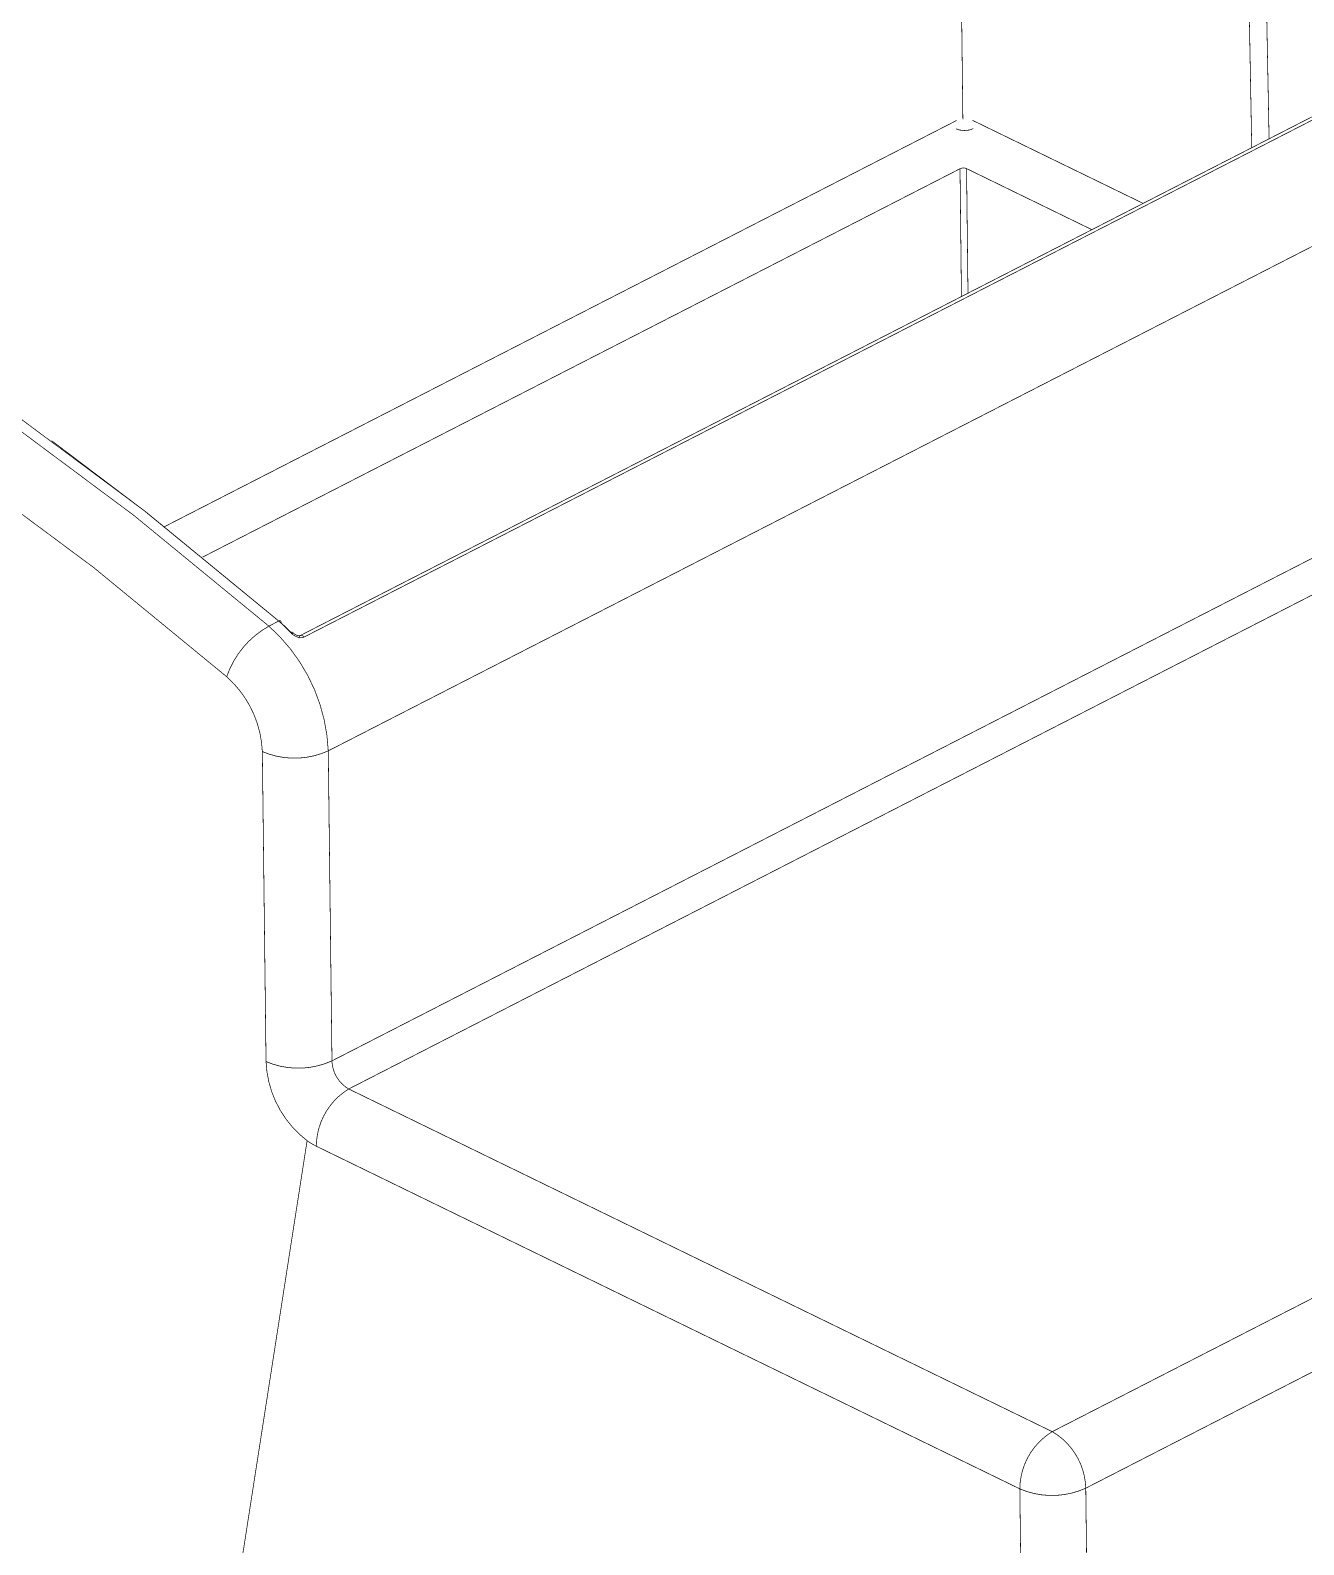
# Model space of a CAD drawing. Header units: inches. Extents: x 0 to 35.2, y -0.7 to 15.9.
# Drawn here: x 18.336 to 19.232, y 2.447 to 3.514 of the extents above; entities that cross this region are included whole.
import ezdxf

# ---------------------------------------------------------------- set-up
doc = ezdxf.new("R2010")
doc.units = ezdxf.units.IN
doc.header["$MEASUREMENT"] = 0
doc.layers.add('Dimensions', color=6, linetype='Continuous')

msp = doc.modelspace()

# ---------------------------------------------------------------- linework, layer by layer
at = {"layer": 'Dimensions'}
for points in [[(18.5259, 3.0874, 0.0005, 0.0005, 0), (20.4853, 4.0926, 0.0005, 0.0005, 0)], [(18.5285, 3.0863, 0.0005, 0.0005, 0), (20.488, 4.0916, 0.0005, 0.0005, 0)], [(19.1836, 4.0756, 0.0005, 0.0005, 0), (19.1955, 3.4309, 0.0005, 0.0005, 0)], [(19.1953, 4.0815, 0.0005, 0.0005, 0), (19.2077, 3.4372, 0.0005, 0.0005, 0)], [(18.5456, 3.0062, 0.0005, 0.0005, 0), (20.5282, 4.0233, 0.0005, 0.0005, 0)], [(18.9861, 3.9742, 0.0005, 0.0005, 0), (18.9922, 3.4512, 0.0005, 0.0005, 0)], [(18.5482, 2.7879, 0.0005, 0.0005, 0), (20.5307, 3.805, 0.0005, 0.0005, 0)], [(18.56, 2.7681, 0.0005, 0.0005, 0), (20.5425, 3.7852, 0.0005, 0.0005, 0)], [(19.0551, 2.5268, 0.0005, 0.0005, 0), (21.0377, 3.5439, 0.0005, 0.0005, 0)], [(19.0787, 2.487, 0.0005, 0.0005, 0), (21.0613, 3.5041, 0.0005, 0.0005, 0)], [(18.4304, 3.1641, 0.0005, 0.0005, 0), (18.9876, 3.45, 0.0005, 0.0005, 0)], [(18.9992, 3.4443, 0.0005, 0.0005, 0), (18.9993, 3.4443, 0.0005, 0.0005, 0)], [(18.9992, 3.4501, 0.0005, 0.0005, 0), (19.1191, 3.3917, 0.0005, 0.0005, 0)], [(18.9877, 3.4442, 0.0005, 0.0005, 0), (18.9878, 3.4441, 0.0005, 0.0005, 0)], [(18.9878, 3.4441, 0.0005, 0.0005, 0), (18.9879, 3.4441, 0.0005, 0.0005, 0)], [(18.9879, 3.4441, 0.0005, 0.0005, 0), (18.988, 3.444, 0.0005, 0.0005, 0)], [(18.988, 3.444, 0.0005, 0.0005, 0), (18.9881, 3.444, 0.0005, 0.0005, 0)], [(18.9881, 3.444, 0.0005, 0.0005, 0), (18.9882, 3.444, 0.0005, 0.0005, 0)], [(18.9882, 3.444, 0.0005, 0.0005, 0), (18.9883, 3.4439, 0.0005, 0.0005, 0)], [(18.9883, 3.4439, 0.0005, 0.0005, 0), (18.9884, 3.4439, 0.0005, 0.0005, 0)], [(18.9884, 3.4439, 0.0005, 0.0005, 0), (18.9885, 3.4438, 0.0005, 0.0005, 0)], [(18.9885, 3.4438, 0.0005, 0.0005, 0), (18.9886, 3.4438, 0.0005, 0.0005, 0)], [(18.9886, 3.4438, 0.0005, 0.0005, 0), (18.9887, 3.4438, 0.0005, 0.0005, 0)], [(18.9887, 3.4438, 0.0005, 0.0005, 0), (18.9888, 3.4437, 0.0005, 0.0005, 0)], [(18.9888, 3.4437, 0.0005, 0.0005, 0), (18.9889, 3.4437, 0.0005, 0.0005, 0)], [(18.9889, 3.4437, 0.0005, 0.0005, 0), (18.989, 3.4437, 0.0005, 0.0005, 0)], [(18.989, 3.4437, 0.0005, 0.0005, 0), (18.9891, 3.4436, 0.0005, 0.0005, 0)], [(18.9891, 3.4436, 0.0005, 0.0005, 0), (18.9892, 3.4436, 0.0005, 0.0005, 0)], [(18.9892, 3.4436, 0.0005, 0.0005, 0), (18.9893, 3.4436, 0.0005, 0.0005, 0)], [(18.9893, 3.4436, 0.0005, 0.0005, 0), (18.9894, 3.4435, 0.0005, 0.0005, 0)], [(18.9894, 3.4435, 0.0005, 0.0005, 0), (18.9895, 3.4435, 0.0005, 0.0005, 0)], [(18.9895, 3.4435, 0.0005, 0.0005, 0), (18.9897, 3.4435, 0.0005, 0.0005, 0)], [(18.9897, 3.4435, 0.0005, 0.0005, 0), (18.9898, 3.4435, 0.0005, 0.0005, 0)], [(18.9898, 3.4435, 0.0005, 0.0005, 0), (18.9899, 3.4434, 0.0005, 0.0005, 0)], [(18.9899, 3.4434, 0.0005, 0.0005, 0), (18.99, 3.4434, 0.0005, 0.0005, 0)], [(18.99, 3.4434, 0.0005, 0.0005, 0), (18.9901, 3.4434, 0.0005, 0.0005, 0)], [(18.9901, 3.4434, 0.0005, 0.0005, 0), (18.9902, 3.4433, 0.0005, 0.0005, 0)], [(18.9902, 3.4433, 0.0005, 0.0005, 0), (18.9904, 3.4433, 0.0005, 0.0005, 0)], [(18.9904, 3.4433, 0.0005, 0.0005, 0), (18.9905, 3.4433, 0.0005, 0.0005, 0)], [(18.9905, 3.4433, 0.0005, 0.0005, 0), (18.9906, 3.4433, 0.0005, 0.0005, 0)], [(18.9906, 3.4433, 0.0005, 0.0005, 0), (18.9907, 3.4433, 0.0005, 0.0005, 0)], [(18.9907, 3.4433, 0.0005, 0.0005, 0), (18.9908, 3.4432, 0.0005, 0.0005, 0)], [(18.9908, 3.4432, 0.0005, 0.0005, 0), (18.991, 3.4432, 0.0005, 0.0005, 0)], [(18.991, 3.4432, 0.0005, 0.0005, 0), (18.9911, 3.4432, 0.0005, 0.0005, 0)], [(18.9911, 3.4432, 0.0005, 0.0005, 0), (18.9912, 3.4432, 0.0005, 0.0005, 0)], [(18.9912, 3.4432, 0.0005, 0.0005, 0), (18.9913, 3.4432, 0.0005, 0.0005, 0)], [(18.9913, 3.4432, 0.0005, 0.0005, 0), (18.9915, 3.4432, 0.0005, 0.0005, 0)], [(18.9915, 3.4432, 0.0005, 0.0005, 0), (18.9916, 3.4431, 0.0005, 0.0005, 0)], [(18.9916, 3.4431, 0.0005, 0.0005, 0), (18.9917, 3.4431, 0.0005, 0.0005, 0)], [(18.9917, 3.4431, 0.0005, 0.0005, 0), (18.9918, 3.4431, 0.0005, 0.0005, 0)], [(18.9918, 3.4431, 0.0005, 0.0005, 0), (18.992, 3.4431, 0.0005, 0.0005, 0)], [(18.992, 3.4431, 0.0005, 0.0005, 0), (18.9921, 3.4431, 0.0005, 0.0005, 0)], [(18.9921, 3.4431, 0.0005, 0.0005, 0), (18.9922, 3.4431, 0.0005, 0.0005, 0)], [(18.9922, 3.4431, 0.0005, 0.0005, 0), (18.9924, 3.4431, 0.0005, 0.0005, 0)], [(18.9924, 3.4431, 0.0005, 0.0005, 0), (18.9925, 3.4431, 0.0005, 0.0005, 0)], [(18.9925, 3.4431, 0.0005, 0.0005, 0), (18.9926, 3.4431, 0.0005, 0.0005, 0)], [(18.9926, 3.4431, 0.0005, 0.0005, 0), (18.9927, 3.4431, 0.0005, 0.0005, 0)], [(18.9927, 3.4431, 0.0005, 0.0005, 0), (18.9929, 3.4431, 0.0005, 0.0005, 0)], [(18.9929, 3.4431, 0.0005, 0.0005, 0), (18.993, 3.4431, 0.0005, 0.0005, 0)], [(18.993, 3.4431, 0.0005, 0.0005, 0), (18.9931, 3.443, 0.0005, 0.0005, 0)], [(18.9931, 3.443, 0.0005, 0.0005, 0), (18.9932, 3.443, 0.0005, 0.0005, 0)], [(18.9932, 3.443, 0.0005, 0.0005, 0), (18.9934, 3.443, 0.0005, 0.0005, 0)], [(18.9934, 3.443, 0.0005, 0.0005, 0), (18.9935, 3.443, 0.0005, 0.0005, 0)], [(18.9935, 3.443, 0.0005, 0.0005, 0), (18.9936, 3.4431, 0.0005, 0.0005, 0)], [(18.9936, 3.4431, 0.0005, 0.0005, 0), (18.9938, 3.4431, 0.0005, 0.0005, 0)], [(18.9938, 3.4431, 0.0005, 0.0005, 0), (18.9939, 3.4431, 0.0005, 0.0005, 0)], [(18.9939, 3.4431, 0.0005, 0.0005, 0), (18.994, 3.4431, 0.0005, 0.0005, 0)], [(18.994, 3.4431, 0.0005, 0.0005, 0), (18.9942, 3.4431, 0.0005, 0.0005, 0)], [(18.9942, 3.4431, 0.0005, 0.0005, 0), (18.9943, 3.4431, 0.0005, 0.0005, 0)], [(18.9943, 3.4431, 0.0005, 0.0005, 0), (18.9944, 3.4431, 0.0005, 0.0005, 0)], [(18.9944, 3.4431, 0.0005, 0.0005, 0), (18.9945, 3.4431, 0.0005, 0.0005, 0)], [(18.9945, 3.4431, 0.0005, 0.0005, 0), (18.9947, 3.4431, 0.0005, 0.0005, 0)], [(18.9947, 3.4431, 0.0005, 0.0005, 0), (18.9948, 3.4431, 0.0005, 0.0005, 0)], [(18.9948, 3.4431, 0.0005, 0.0005, 0), (18.9949, 3.4431, 0.0005, 0.0005, 0)], [(18.9949, 3.4431, 0.0005, 0.0005, 0), (18.995, 3.4431, 0.0005, 0.0005, 0)], [(18.995, 3.4431, 0.0005, 0.0005, 0), (18.9952, 3.4432, 0.0005, 0.0005, 0)], [(18.9952, 3.4432, 0.0005, 0.0005, 0), (18.9953, 3.4432, 0.0005, 0.0005, 0)], [(18.9953, 3.4432, 0.0005, 0.0005, 0), (18.9954, 3.4432, 0.0005, 0.0005, 0)], [(18.9954, 3.4432, 0.0005, 0.0005, 0), (18.9955, 3.4432, 0.0005, 0.0005, 0)], [(18.9955, 3.4432, 0.0005, 0.0005, 0), (18.9957, 3.4432, 0.0005, 0.0005, 0)], [(18.9957, 3.4432, 0.0005, 0.0005, 0), (18.9958, 3.4432, 0.0005, 0.0005, 0)], [(18.9958, 3.4432, 0.0005, 0.0005, 0), (18.9959, 3.4433, 0.0005, 0.0005, 0)], [(18.9959, 3.4433, 0.0005, 0.0005, 0), (18.996, 3.4433, 0.0005, 0.0005, 0)], [(18.996, 3.4433, 0.0005, 0.0005, 0), (18.9962, 3.4433, 0.0005, 0.0005, 0)], [(18.9962, 3.4433, 0.0005, 0.0005, 0), (18.9963, 3.4433, 0.0005, 0.0005, 0)], [(18.9963, 3.4433, 0.0005, 0.0005, 0), (18.9964, 3.4434, 0.0005, 0.0005, 0)], [(18.9964, 3.4434, 0.0005, 0.0005, 0), (18.9965, 3.4434, 0.0005, 0.0005, 0)], [(18.9965, 3.4434, 0.0005, 0.0005, 0), (18.9966, 3.4434, 0.0005, 0.0005, 0)], [(18.9966, 3.4434, 0.0005, 0.0005, 0), (18.9968, 3.4434, 0.0005, 0.0005, 0)], [(18.9968, 3.4434, 0.0005, 0.0005, 0), (18.9969, 3.4435, 0.0005, 0.0005, 0)], [(18.9969, 3.4435, 0.0005, 0.0005, 0), (18.997, 3.4435, 0.0005, 0.0005, 0)], [(18.997, 3.4435, 0.0005, 0.0005, 0), (18.9971, 3.4435, 0.0005, 0.0005, 0)], [(18.9971, 3.4435, 0.0005, 0.0005, 0), (18.9972, 3.4435, 0.0005, 0.0005, 0)], [(18.9972, 3.4435, 0.0005, 0.0005, 0), (18.9973, 3.4436, 0.0005, 0.0005, 0)], [(18.9973, 3.4436, 0.0005, 0.0005, 0), (18.9974, 3.4436, 0.0005, 0.0005, 0)], [(18.9974, 3.4436, 0.0005, 0.0005, 0), (18.9976, 3.4436, 0.0005, 0.0005, 0)], [(18.9976, 3.4436, 0.0005, 0.0005, 0), (18.9977, 3.4437, 0.0005, 0.0005, 0)], [(18.9977, 3.4437, 0.0005, 0.0005, 0), (18.9978, 3.4437, 0.0005, 0.0005, 0)], [(18.9978, 3.4437, 0.0005, 0.0005, 0), (18.9979, 3.4437, 0.0005, 0.0005, 0)], [(18.9979, 3.4437, 0.0005, 0.0005, 0), (18.998, 3.4438, 0.0005, 0.0005, 0)], [(18.998, 3.4438, 0.0005, 0.0005, 0), (18.9981, 3.4438, 0.0005, 0.0005, 0)], [(18.9981, 3.4438, 0.0005, 0.0005, 0), (18.9982, 3.4439, 0.0005, 0.0005, 0)], [(18.9982, 3.4439, 0.0005, 0.0005, 0), (18.9983, 3.4439, 0.0005, 0.0005, 0)], [(18.9983, 3.4439, 0.0005, 0.0005, 0), (18.9984, 3.4439, 0.0005, 0.0005, 0)], [(18.9984, 3.4439, 0.0005, 0.0005, 0), (18.9985, 3.444, 0.0005, 0.0005, 0)], [(18.9985, 3.444, 0.0005, 0.0005, 0), (18.9986, 3.444, 0.0005, 0.0005, 0)], [(18.9986, 3.444, 0.0005, 0.0005, 0), (18.9987, 3.4441, 0.0005, 0.0005, 0)], [(18.9987, 3.4441, 0.0005, 0.0005, 0), (18.9988, 3.4441, 0.0005, 0.0005, 0)], [(18.9988, 3.4441, 0.0005, 0.0005, 0), (18.9989, 3.4441, 0.0005, 0.0005, 0)], [(18.9989, 3.4441, 0.0005, 0.0005, 0), (18.999, 3.4442, 0.0005, 0.0005, 0)], [(18.999, 3.4442, 0.0005, 0.0005, 0), (18.9991, 3.4442, 0.0005, 0.0005, 0)], [(18.9991, 3.4442, 0.0005, 0.0005, 0), (18.9992, 3.4443, 0.0005, 0.0005, 0)], [(18.4571, 3.1426, 0.0005, 0.0005, 0), (18.9902, 3.4161, 0.0005, 0.0005, 0)], [(18.9902, 3.4161, 0.0005, 0.0005, -0.211673), (18.9948, 3.4162, 0.0005, 0.0005, 0)], [(18.9902, 3.4161, 0.0005, 0.0005, 0), (18.9912, 3.3261, 0.0005, 0.0005, 0)], [(18.9948, 3.4162, 0.0005, 0.0005, 0), (19.083, 3.3732, 0.0005, 0.0005, 0)], [(18.9948, 3.4162, 0.0005, 0.0005, 0), (18.9958, 3.3285, 0.0005, 0.0005, 0)], [(18.3127, 3.2436, 0.0005, 0.0005, 0), (18.4089, 3.1719, 0.0005, 0.0005, 0)], [(18.3196, 3.2471, 0.0005, 0.0005, 0), (18.4158, 3.1755, 0.0005, 0.0005, 0)], [(18.3511, 3.2245, 0.0005, 0.0005, 0), (18.4176, 3.1742, 0.0005, 0.0005, 0)], [(18.2857, 3.2058, 0.0005, 0.0005, 0), (18.3806, 3.1352, 0.0005, 0.0005, 0)], [(18.4089, 3.1719, 0.0005, 0.0005, 0), (18.5038, 3.094, 0.0005, 0.0005, 0)], [(18.4158, 3.1755, 0.0005, 0.0005, 0), (18.5107, 3.0976, 0.0005, 0.0005, 0)], [(18.4176, 3.1742, 0.0005, 0.0005, 0), (18.5123, 3.0964, 0.0005, 0.0005, 0)], [(18.3806, 3.1352, 0.0005, 0.0005, 0), (18.4741, 3.0584, 0.0005, 0.0005, 0)], [(18.4741, 3.0584, 0.0005, 0.0005, -0.186175), (18.5038, 3.094, 0.0005, 0.0005, 0)], [(18.5038, 3.094, 0.0005, 0.0005, 0), (18.5107, 3.0976, 0.0005, 0.0005, 0)], [(18.5038, 3.094, 0.0005, 0.0005, -0.203639), (18.5456, 3.0062, 0.0005, 0.0005, 0)], [(18.5107, 3.0976, 0.0005, 0.0005, 0), (18.5111, 3.0978, 0.0005, 0.0005, 0)], [(18.5107, 3.0976, 0.0005, 0.0005, -0.027549), (18.519, 3.0895, 0.0005, 0.0005, 0)], [(18.5111, 3.0978, 0.0005, 0.0005, 0), (18.5115, 3.0978, 0.0005, 0.0005, 0)], [(18.5115, 3.0978, 0.0005, 0.0005, 0), (18.5119, 3.0978, 0.0005, 0.0005, 0)], [(18.5119, 3.0978, 0.0005, 0.0005, 0), (18.5121, 3.0977, 0.0005, 0.0005, 0)], [(18.5121, 3.0977, 0.0005, 0.0005, 0), (18.5123, 3.0975, 0.0005, 0.0005, 0)], [(18.5123, 3.0975, 0.0005, 0.0005, 0), (18.5124, 3.0972, 0.0005, 0.0005, 0)], [(18.5123, 3.0964, 0.0005, 0.0005, 0), (18.5124, 3.0968, 0.0005, 0.0005, 0)], [(18.5123, 3.0964, 0.0005, 0.0005, -0.027549), (18.5203, 3.0887, 0.0005, 0.0005, 0)], [(18.5124, 3.0972, 0.0005, 0.0005, 0), (18.5124, 3.0968, 0.0005, 0.0005, 0)], [(18.519, 3.0895, 0.0005, 0.0005, -0.02756), (18.5197, 3.0898, 0.0005, 0.0005, 0)], [(18.5225, 3.0869, 0.0005, 0.0005, -0.076016), (18.519, 3.0895, 0.0005, 0.0005, 0)], [(18.5197, 3.0898, 0.0005, 0.0005, -0.125436), (18.5202, 3.0898, 0.0005, 0.0005, 0)], [(18.5202, 3.0898, 0.0005, 0.0005, -0.210468), (18.5205, 3.0896, 0.0005, 0.0005, 0)], [(18.5205, 3.0896, 0.0005, 0.0005, -0.211118), (18.5203, 3.0887, 0.0005, 0.0005, 0)], [(18.5214, 3.0888, 0.0005, 0.0005, -0.015461), (18.5204, 3.0897, 0.0005, 0.0005, 0)], [(18.5237, 3.0875, 0.0005, 0.0005, -0.089639), (18.5214, 3.0888, 0.0005, 0.0005, 0)], [(18.5267, 3.0859, 0.0005, 0.0005, -0.125582), (18.5225, 3.0869, 0.0005, 0.0005, 0)], [(18.526, 3.0874, 0.0005, 0.0005, -0.20256), (18.5237, 3.0875, 0.0005, 0.0005, 0)], [(18.525, 3.0856, 0.0005, 0.0005, -0.268495), (18.5258, 3.0874, 0.0005, 0.0005, 0)], [(18.5258, 3.0874, 0.0005, 0.0005, -0.16573), (18.5266, 3.0875, 0.0005, 0.0005, 0)], [(18.5266, 3.0875, 0.0005, 0.0005, -0.111525), (18.5276, 3.0872, 0.0005, 0.0005, 0)], [(18.5285, 3.0863, 0.0005, 0.0005, -0.059827), (18.5267, 3.0859, 0.0005, 0.0005, 0)], [(18.5276, 3.0872, 0.0005, 0.0005, -0.072597), (18.5285, 3.0863, 0.0005, 0.0005, 0)], [(18.4741, 3.0584, 0.0005, 0.0005, -0.203639), (18.4992, 3.0057, 0.0005, 0.0005, 0)], [(18.5456, 3.0062, 0.0005, 0.0005, -0.211673), (18.4992, 3.0057, 0.0005, 0.0005, 0)], [(18.4992, 3.0057, 0.0005, 0.0005, 0), (18.5018, 2.7874, 0.0005, 0.0005, 0)], [(18.5456, 3.0062, 0.0005, 0.0005, 0), (18.5482, 2.7879, 0.0005, 0.0005, 0)], [(18.5482, 2.7879, 0.0005, 0.0005, -0.211673), (18.5018, 2.7874, 0.0005, 0.0005, 0)], [(18.5307, 2.7317, 0.0005, 0.0005, -0.223244), (18.5018, 2.7874, 0.0005, 0.0005, 0)], [(18.56, 2.7681, 0.0005, 0.0005, -0.259456), (18.5482, 2.7879, 0.0005, 0.0005, 0)], [(18.5372, 2.7278, 0.0005, 0.0005, -0.260287), (18.56, 2.7681, 0.0005, 0.0005, 0)], [(18.56, 2.7681, 0.0005, 0.0005, 0), (19.0551, 2.5268, 0.0005, 0.0005, 0)], [(18.362, 1.6466, 0.0005, 0.0005, 0), (18.5307, 2.7317, 0.0005, 0.0005, 0)], [(18.5372, 2.7278, 0.0005, 0.0005, -0.042025), (18.5307, 2.7317, 0.0005, 0.0005, 0)], [(18.5372, 2.7278, 0.0005, 0.0005, 0), (19.0323, 2.4865, 0.0005, 0.0005, 0)], [(19.0323, 2.4865, 0.0005, 0.0005, -0.260287), (19.0551, 2.5268, 0.0005, 0.0005, 0)], [(19.0551, 2.5268, 0.0005, 0.0005, -0.259456), (19.0787, 2.487, 0.0005, 0.0005, 0)], [(19.0787, 2.487, 0.0005, 0.0005, -0.211673), (19.0323, 2.4865, 0.0005, 0.0005, 0)], [(19.0323, 2.4865, 0.0005, 0.0005, 0), (19.048, 1.1428, 0.0005, 0.0005, 0)], [(19.0787, 2.487, 0.0005, 0.0005, 0), (19.0944, 1.1433, 0.0005, 0.0005, 0)]]:
    msp.add_lwpolyline(points, format="xyseb", dxfattribs=at)
for points in [[(18.9875, 3.45, 0.00025, 0.00025, 1), (18.9877, 3.45, 0.00025, 0.00025, 1)], [(18.9921, 3.4512, 0.00025, 0.00025, 1), (18.9924, 3.4512, 0.00025, 0.00025, 1)], [(18.9991, 3.4501, 0.00025, 0.00025, 1), (18.9993, 3.4501, 0.00025, 0.00025, 1)], [(18.9992, 3.4443, 0.00025, 0.00025, 1), (18.9994, 3.4443, 0.00025, 0.00025, 1)], [(18.9876, 3.4442, 0.00025, 0.00025, 1), (18.9878, 3.4442, 0.00025, 0.00025, 1)], [(18.9877, 3.4441, 0.00025, 0.00025, 1), (18.9879, 3.4441, 0.00025, 0.00025, 1)], [(18.9877, 3.4441, 0.00025, 0.00025, 1), (18.9879, 3.4441, 0.00025, 0.00025, 1)], [(18.9878, 3.4441, 0.00025, 0.00025, 1), (18.988, 3.4441, 0.00025, 0.00025, 1)], [(18.9878, 3.4441, 0.00025, 0.00025, 1), (18.988, 3.4441, 0.00025, 0.00025, 1)], [(18.9878, 3.444, 0.00025, 0.00025, 1), (18.9881, 3.444, 0.00025, 0.00025, 1)], [(18.9878, 3.444, 0.00025, 0.00025, 1), (18.9881, 3.444, 0.00025, 0.00025, 1)], [(18.9879, 3.444, 0.00025, 0.00025, 1), (18.9882, 3.444, 0.00025, 0.00025, 1)], [(18.9879, 3.444, 0.00025, 0.00025, 1), (18.9882, 3.444, 0.00025, 0.00025, 1)], [(18.988, 3.444, 0.00025, 0.00025, 1), (18.9883, 3.444, 0.00025, 0.00025, 1)], [(18.988, 3.444, 0.00025, 0.00025, 1), (18.9883, 3.444, 0.00025, 0.00025, 1)], [(18.9881, 3.4439, 0.00025, 0.00025, 1), (18.9884, 3.4439, 0.00025, 0.00025, 1)], [(18.9881, 3.4439, 0.00025, 0.00025, 1), (18.9884, 3.4439, 0.00025, 0.00025, 1)], [(18.9882, 3.4439, 0.00025, 0.00025, 1), (18.9885, 3.4439, 0.00025, 0.00025, 1)], [(18.9882, 3.4439, 0.00025, 0.00025, 1), (18.9885, 3.4439, 0.00025, 0.00025, 1)], [(18.9883, 3.4438, 0.00025, 0.00025, 1), (18.9886, 3.4438, 0.00025, 0.00025, 1)], [(18.9883, 3.4438, 0.00025, 0.00025, 1), (18.9886, 3.4438, 0.00025, 0.00025, 1)], [(18.9884, 3.4438, 0.00025, 0.00025, 1), (18.9887, 3.4438, 0.00025, 0.00025, 1)], [(18.9884, 3.4438, 0.00025, 0.00025, 1), (18.9887, 3.4438, 0.00025, 0.00025, 1)], [(18.9885, 3.4438, 0.00025, 0.00025, 1), (18.9888, 3.4438, 0.00025, 0.00025, 1)], [(18.9885, 3.4438, 0.00025, 0.00025, 1), (18.9888, 3.4438, 0.00025, 0.00025, 1)], [(18.9887, 3.4437, 0.00025, 0.00025, 1), (18.9889, 3.4437, 0.00025, 0.00025, 1)], [(18.9887, 3.4437, 0.00025, 0.00025, 1), (18.9889, 3.4437, 0.00025, 0.00025, 1)], [(18.9888, 3.4437, 0.00025, 0.00025, 1), (18.989, 3.4437, 0.00025, 0.00025, 1)], [(18.9888, 3.4437, 0.00025, 0.00025, 1), (18.989, 3.4437, 0.00025, 0.00025, 1)], [(18.9889, 3.4437, 0.00025, 0.00025, 1), (18.9891, 3.4437, 0.00025, 0.00025, 1)], [(18.9889, 3.4437, 0.00025, 0.00025, 1), (18.9891, 3.4437, 0.00025, 0.00025, 1)], [(18.989, 3.4436, 0.00025, 0.00025, 1), (18.9892, 3.4436, 0.00025, 0.00025, 1)], [(18.989, 3.4436, 0.00025, 0.00025, 1), (18.9892, 3.4436, 0.00025, 0.00025, 1)], [(18.9891, 3.4436, 0.00025, 0.00025, 1), (18.9893, 3.4436, 0.00025, 0.00025, 1)], [(18.9891, 3.4436, 0.00025, 0.00025, 1), (18.9893, 3.4436, 0.00025, 0.00025, 1)], [(18.9892, 3.4436, 0.00025, 0.00025, 1), (18.9894, 3.4436, 0.00025, 0.00025, 1)], [(18.9892, 3.4436, 0.00025, 0.00025, 1), (18.9894, 3.4436, 0.00025, 0.00025, 1)], [(18.9893, 3.4435, 0.00025, 0.00025, 1), (18.9896, 3.4435, 0.00025, 0.00025, 1)], [(18.9893, 3.4435, 0.00025, 0.00025, 1), (18.9896, 3.4435, 0.00025, 0.00025, 1)], [(18.9894, 3.4435, 0.00025, 0.00025, 1), (18.9897, 3.4435, 0.00025, 0.00025, 1)], [(18.9894, 3.4435, 0.00025, 0.00025, 1), (18.9897, 3.4435, 0.00025, 0.00025, 1)], [(18.9895, 3.4435, 0.00025, 0.00025, 1), (18.9898, 3.4435, 0.00025, 0.00025, 1)], [(18.9895, 3.4435, 0.00025, 0.00025, 1), (18.9898, 3.4435, 0.00025, 0.00025, 1)], [(18.9897, 3.4435, 0.00025, 0.00025, 1), (18.9899, 3.4435, 0.00025, 0.00025, 1)], [(18.9897, 3.4435, 0.00025, 0.00025, 1), (18.9899, 3.4435, 0.00025, 0.00025, 1)], [(18.9898, 3.4434, 0.00025, 0.00025, 1), (18.99, 3.4434, 0.00025, 0.00025, 1)], [(18.9898, 3.4434, 0.00025, 0.00025, 1), (18.99, 3.4434, 0.00025, 0.00025, 1)], [(18.9899, 3.4434, 0.00025, 0.00025, 1), (18.9901, 3.4434, 0.00025, 0.00025, 1)], [(18.9899, 3.4434, 0.00025, 0.00025, 1), (18.9901, 3.4434, 0.00025, 0.00025, 1)], [(18.99, 3.4434, 0.00025, 0.00025, 1), (18.9903, 3.4434, 0.00025, 0.00025, 1)], [(18.99, 3.4434, 0.00025, 0.00025, 1), (18.9903, 3.4434, 0.00025, 0.00025, 1)], [(18.9901, 3.4433, 0.00025, 0.00025, 1), (18.9904, 3.4433, 0.00025, 0.00025, 1)], [(18.9901, 3.4433, 0.00025, 0.00025, 1), (18.9904, 3.4433, 0.00025, 0.00025, 1)], [(18.9902, 3.4433, 0.00025, 0.00025, 1), (18.9905, 3.4433, 0.00025, 0.00025, 1)], [(18.9902, 3.4433, 0.00025, 0.00025, 1), (18.9905, 3.4433, 0.00025, 0.00025, 1)], [(18.9904, 3.4433, 0.00025, 0.00025, 1), (18.9906, 3.4433, 0.00025, 0.00025, 1)], [(18.9904, 3.4433, 0.00025, 0.00025, 1), (18.9906, 3.4433, 0.00025, 0.00025, 1)], [(18.9905, 3.4433, 0.00025, 0.00025, 1), (18.9907, 3.4433, 0.00025, 0.00025, 1)], [(18.9905, 3.4433, 0.00025, 0.00025, 1), (18.9907, 3.4433, 0.00025, 0.00025, 1)], [(18.9906, 3.4433, 0.00025, 0.00025, 1), (18.9908, 3.4433, 0.00025, 0.00025, 1)], [(18.9906, 3.4433, 0.00025, 0.00025, 1), (18.9908, 3.4433, 0.00025, 0.00025, 1)], [(18.9907, 3.4432, 0.00025, 0.00025, 1), (18.991, 3.4432, 0.00025, 0.00025, 1)], [(18.9907, 3.4432, 0.00025, 0.00025, 1), (18.991, 3.4432, 0.00025, 0.00025, 1)], [(18.9908, 3.4432, 0.00025, 0.00025, 1), (18.9911, 3.4432, 0.00025, 0.00025, 1)], [(18.9908, 3.4432, 0.00025, 0.00025, 1), (18.9911, 3.4432, 0.00025, 0.00025, 1)], [(18.991, 3.4432, 0.00025, 0.00025, 1), (18.9912, 3.4432, 0.00025, 0.00025, 1)], [(18.991, 3.4432, 0.00025, 0.00025, 1), (18.9912, 3.4432, 0.00025, 0.00025, 1)], [(18.9911, 3.4432, 0.00025, 0.00025, 1), (18.9913, 3.4432, 0.00025, 0.00025, 1)], [(18.9911, 3.4432, 0.00025, 0.00025, 1), (18.9913, 3.4432, 0.00025, 0.00025, 1)], [(18.9912, 3.4432, 0.00025, 0.00025, 1), (18.9915, 3.4432, 0.00025, 0.00025, 1)], [(18.9912, 3.4432, 0.00025, 0.00025, 1), (18.9915, 3.4432, 0.00025, 0.00025, 1)], [(18.9913, 3.4432, 0.00025, 0.00025, 1), (18.9916, 3.4432, 0.00025, 0.00025, 1)], [(18.9913, 3.4432, 0.00025, 0.00025, 1), (18.9916, 3.4432, 0.00025, 0.00025, 1)], [(18.9915, 3.4431, 0.00025, 0.00025, 1), (18.9917, 3.4431, 0.00025, 0.00025, 1)], [(18.9915, 3.4431, 0.00025, 0.00025, 1), (18.9917, 3.4431, 0.00025, 0.00025, 1)], [(18.9916, 3.4431, 0.00025, 0.00025, 1), (18.9918, 3.4431, 0.00025, 0.00025, 1)], [(18.9916, 3.4431, 0.00025, 0.00025, 1), (18.9918, 3.4431, 0.00025, 0.00025, 1)], [(18.9917, 3.4431, 0.00025, 0.00025, 1), (18.992, 3.4431, 0.00025, 0.00025, 1)], [(18.9917, 3.4431, 0.00025, 0.00025, 1), (18.992, 3.4431, 0.00025, 0.00025, 1)], [(18.9918, 3.4431, 0.00025, 0.00025, 1), (18.9921, 3.4431, 0.00025, 0.00025, 1)], [(18.9918, 3.4431, 0.00025, 0.00025, 1), (18.9921, 3.4431, 0.00025, 0.00025, 1)], [(18.992, 3.4431, 0.00025, 0.00025, 1), (18.9922, 3.4431, 0.00025, 0.00025, 1)], [(18.992, 3.4431, 0.00025, 0.00025, 1), (18.9922, 3.4431, 0.00025, 0.00025, 1)], [(18.9921, 3.4431, 0.00025, 0.00025, 1), (18.9923, 3.4431, 0.00025, 0.00025, 1)], [(18.9921, 3.4431, 0.00025, 0.00025, 1), (18.9923, 3.4431, 0.00025, 0.00025, 1)], [(18.9922, 3.4431, 0.00025, 0.00025, 1), (18.9925, 3.4431, 0.00025, 0.00025, 1)], [(18.9922, 3.4431, 0.00025, 0.00025, 1), (18.9925, 3.4431, 0.00025, 0.00025, 1)], [(18.9924, 3.4431, 0.00025, 0.00025, 1), (18.9926, 3.4431, 0.00025, 0.00025, 1)], [(18.9924, 3.4431, 0.00025, 0.00025, 1), (18.9926, 3.4431, 0.00025, 0.00025, 1)], [(18.9925, 3.4431, 0.00025, 0.00025, 1), (18.9927, 3.4431, 0.00025, 0.00025, 1)], [(18.9925, 3.4431, 0.00025, 0.00025, 1), (18.9927, 3.4431, 0.00025, 0.00025, 1)], [(18.9926, 3.4431, 0.00025, 0.00025, 1), (18.9929, 3.4431, 0.00025, 0.00025, 1)], [(18.9926, 3.4431, 0.00025, 0.00025, 1), (18.9929, 3.4431, 0.00025, 0.00025, 1)], [(18.9927, 3.4431, 0.00025, 0.00025, 1), (18.993, 3.4431, 0.00025, 0.00025, 1)], [(18.9927, 3.4431, 0.00025, 0.00025, 1), (18.993, 3.4431, 0.00025, 0.00025, 1)], [(18.9929, 3.4431, 0.00025, 0.00025, 1), (18.9931, 3.4431, 0.00025, 0.00025, 1)], [(18.9929, 3.4431, 0.00025, 0.00025, 1), (18.9931, 3.4431, 0.00025, 0.00025, 1)], [(18.993, 3.443, 0.00025, 0.00025, 1), (18.9932, 3.443, 0.00025, 0.00025, 1)], [(18.993, 3.443, 0.00025, 0.00025, 1), (18.9932, 3.443, 0.00025, 0.00025, 1)], [(18.9931, 3.443, 0.00025, 0.00025, 1), (18.9934, 3.443, 0.00025, 0.00025, 1)], [(18.9931, 3.443, 0.00025, 0.00025, 1), (18.9934, 3.443, 0.00025, 0.00025, 1)], [(18.9933, 3.443, 0.00025, 0.00025, 1), (18.9935, 3.443, 0.00025, 0.00025, 1)], [(18.9933, 3.443, 0.00025, 0.00025, 1), (18.9935, 3.443, 0.00025, 0.00025, 1)], [(18.9934, 3.443, 0.00025, 0.00025, 1), (18.9936, 3.443, 0.00025, 0.00025, 1)], [(18.9934, 3.443, 0.00025, 0.00025, 1), (18.9936, 3.443, 0.00025, 0.00025, 1)], [(18.9935, 3.4431, 0.00025, 0.00025, 1), (18.9938, 3.4431, 0.00025, 0.00025, 1)], [(18.9935, 3.4431, 0.00025, 0.00025, 1), (18.9938, 3.4431, 0.00025, 0.00025, 1)], [(18.9936, 3.4431, 0.00025, 0.00025, 1), (18.9939, 3.4431, 0.00025, 0.00025, 1)], [(18.9936, 3.4431, 0.00025, 0.00025, 1), (18.9939, 3.4431, 0.00025, 0.00025, 1)], [(18.9938, 3.4431, 0.00025, 0.00025, 1), (18.994, 3.4431, 0.00025, 0.00025, 1)], [(18.9938, 3.4431, 0.00025, 0.00025, 1), (18.994, 3.4431, 0.00025, 0.00025, 1)], [(18.9939, 3.4431, 0.00025, 0.00025, 1), (18.9941, 3.4431, 0.00025, 0.00025, 1)], [(18.9939, 3.4431, 0.00025, 0.00025, 1), (18.9941, 3.4431, 0.00025, 0.00025, 1)], [(18.994, 3.4431, 0.00025, 0.00025, 1), (18.9943, 3.4431, 0.00025, 0.00025, 1)], [(18.994, 3.4431, 0.00025, 0.00025, 1), (18.9943, 3.4431, 0.00025, 0.00025, 1)], [(18.9942, 3.4431, 0.00025, 0.00025, 1), (18.9944, 3.4431, 0.00025, 0.00025, 1)], [(18.9942, 3.4431, 0.00025, 0.00025, 1), (18.9944, 3.4431, 0.00025, 0.00025, 1)], [(18.9943, 3.4431, 0.00025, 0.00025, 1), (18.9945, 3.4431, 0.00025, 0.00025, 1)], [(18.9943, 3.4431, 0.00025, 0.00025, 1), (18.9945, 3.4431, 0.00025, 0.00025, 1)], [(18.9944, 3.4431, 0.00025, 0.00025, 1), (18.9947, 3.4431, 0.00025, 0.00025, 1)], [(18.9944, 3.4431, 0.00025, 0.00025, 1), (18.9947, 3.4431, 0.00025, 0.00025, 1)], [(18.9945, 3.4431, 0.00025, 0.00025, 1), (18.9948, 3.4431, 0.00025, 0.00025, 1)], [(18.9945, 3.4431, 0.00025, 0.00025, 1), (18.9948, 3.4431, 0.00025, 0.00025, 1)], [(18.9947, 3.4431, 0.00025, 0.00025, 1), (18.9949, 3.4431, 0.00025, 0.00025, 1)], [(18.9947, 3.4431, 0.00025, 0.00025, 1), (18.9949, 3.4431, 0.00025, 0.00025, 1)], [(18.9948, 3.4431, 0.00025, 0.00025, 1), (18.995, 3.4431, 0.00025, 0.00025, 1)], [(18.9948, 3.4431, 0.00025, 0.00025, 1), (18.995, 3.4431, 0.00025, 0.00025, 1)], [(18.9949, 3.4431, 0.00025, 0.00025, 1), (18.9952, 3.4431, 0.00025, 0.00025, 1)], [(18.9949, 3.4431, 0.00025, 0.00025, 1), (18.9952, 3.4431, 0.00025, 0.00025, 1)], [(18.995, 3.4432, 0.00025, 0.00025, 1), (18.9953, 3.4432, 0.00025, 0.00025, 1)], [(18.995, 3.4432, 0.00025, 0.00025, 1), (18.9953, 3.4432, 0.00025, 0.00025, 1)], [(18.9952, 3.4432, 0.00025, 0.00025, 1), (18.9954, 3.4432, 0.00025, 0.00025, 1)], [(18.9952, 3.4432, 0.00025, 0.00025, 1), (18.9954, 3.4432, 0.00025, 0.00025, 1)], [(18.9953, 3.4432, 0.00025, 0.00025, 1), (18.9955, 3.4432, 0.00025, 0.00025, 1)], [(18.9953, 3.4432, 0.00025, 0.00025, 1), (18.9955, 3.4432, 0.00025, 0.00025, 1)], [(18.9954, 3.4432, 0.00025, 0.00025, 1), (18.9957, 3.4432, 0.00025, 0.00025, 1)], [(18.9954, 3.4432, 0.00025, 0.00025, 1), (18.9957, 3.4432, 0.00025, 0.00025, 1)], [(18.9955, 3.4432, 0.00025, 0.00025, 1), (18.9958, 3.4432, 0.00025, 0.00025, 1)], [(18.9955, 3.4432, 0.00025, 0.00025, 1), (18.9958, 3.4432, 0.00025, 0.00025, 1)], [(18.9957, 3.4432, 0.00025, 0.00025, 1), (18.9959, 3.4432, 0.00025, 0.00025, 1)], [(18.9957, 3.4432, 0.00025, 0.00025, 1), (18.9959, 3.4432, 0.00025, 0.00025, 1)], [(18.9958, 3.4433, 0.00025, 0.00025, 1), (18.996, 3.4433, 0.00025, 0.00025, 1)], [(18.9958, 3.4433, 0.00025, 0.00025, 1), (18.996, 3.4433, 0.00025, 0.00025, 1)], [(18.9959, 3.4433, 0.00025, 0.00025, 1), (18.9962, 3.4433, 0.00025, 0.00025, 1)], [(18.9959, 3.4433, 0.00025, 0.00025, 1), (18.9962, 3.4433, 0.00025, 0.00025, 1)], [(18.996, 3.4433, 0.00025, 0.00025, 1), (18.9963, 3.4433, 0.00025, 0.00025, 1)], [(18.996, 3.4433, 0.00025, 0.00025, 1), (18.9963, 3.4433, 0.00025, 0.00025, 1)], [(18.9962, 3.4433, 0.00025, 0.00025, 1), (18.9964, 3.4433, 0.00025, 0.00025, 1)], [(18.9962, 3.4433, 0.00025, 0.00025, 1), (18.9964, 3.4433, 0.00025, 0.00025, 1)], [(18.9963, 3.4434, 0.00025, 0.00025, 1), (18.9965, 3.4434, 0.00025, 0.00025, 1)], [(18.9963, 3.4434, 0.00025, 0.00025, 1), (18.9965, 3.4434, 0.00025, 0.00025, 1)], [(18.9964, 3.4434, 0.00025, 0.00025, 1), (18.9966, 3.4434, 0.00025, 0.00025, 1)], [(18.9964, 3.4434, 0.00025, 0.00025, 1), (18.9966, 3.4434, 0.00025, 0.00025, 1)], [(18.9965, 3.4434, 0.00025, 0.00025, 1), (18.9968, 3.4434, 0.00025, 0.00025, 1)], [(18.9965, 3.4434, 0.00025, 0.00025, 1), (18.9968, 3.4434, 0.00025, 0.00025, 1)], [(18.9966, 3.4434, 0.00025, 0.00025, 1), (18.9969, 3.4434, 0.00025, 0.00025, 1)], [(18.9966, 3.4434, 0.00025, 0.00025, 1), (18.9969, 3.4434, 0.00025, 0.00025, 1)], [(18.9968, 3.4435, 0.00025, 0.00025, 1), (18.997, 3.4435, 0.00025, 0.00025, 1)], [(18.9968, 3.4435, 0.00025, 0.00025, 1), (18.997, 3.4435, 0.00025, 0.00025, 1)], [(18.9969, 3.4435, 0.00025, 0.00025, 1), (18.9971, 3.4435, 0.00025, 0.00025, 1)], [(18.9969, 3.4435, 0.00025, 0.00025, 1), (18.9971, 3.4435, 0.00025, 0.00025, 1)], [(18.997, 3.4435, 0.00025, 0.00025, 1), (18.9972, 3.4435, 0.00025, 0.00025, 1)], [(18.997, 3.4435, 0.00025, 0.00025, 1), (18.9972, 3.4435, 0.00025, 0.00025, 1)], [(18.9971, 3.4435, 0.00025, 0.00025, 1), (18.9973, 3.4435, 0.00025, 0.00025, 1)], [(18.9971, 3.4435, 0.00025, 0.00025, 1), (18.9973, 3.4435, 0.00025, 0.00025, 1)], [(18.9972, 3.4436, 0.00025, 0.00025, 1), (18.9975, 3.4436, 0.00025, 0.00025, 1)], [(18.9972, 3.4436, 0.00025, 0.00025, 1), (18.9975, 3.4436, 0.00025, 0.00025, 1)], [(18.9973, 3.4436, 0.00025, 0.00025, 1), (18.9976, 3.4436, 0.00025, 0.00025, 1)], [(18.9973, 3.4436, 0.00025, 0.00025, 1), (18.9976, 3.4436, 0.00025, 0.00025, 1)], [(18.9974, 3.4436, 0.00025, 0.00025, 1), (18.9977, 3.4436, 0.00025, 0.00025, 1)], [(18.9974, 3.4436, 0.00025, 0.00025, 1), (18.9977, 3.4436, 0.00025, 0.00025, 1)], [(18.9975, 3.4437, 0.00025, 0.00025, 1), (18.9978, 3.4437, 0.00025, 0.00025, 1)], [(18.9975, 3.4437, 0.00025, 0.00025, 1), (18.9978, 3.4437, 0.00025, 0.00025, 1)], [(18.9977, 3.4437, 0.00025, 0.00025, 1), (18.9979, 3.4437, 0.00025, 0.00025, 1)], [(18.9977, 3.4437, 0.00025, 0.00025, 1), (18.9979, 3.4437, 0.00025, 0.00025, 1)], [(18.9978, 3.4437, 0.00025, 0.00025, 1), (18.998, 3.4437, 0.00025, 0.00025, 1)], [(18.9978, 3.4437, 0.00025, 0.00025, 1), (18.998, 3.4437, 0.00025, 0.00025, 1)], [(18.9979, 3.4438, 0.00025, 0.00025, 1), (18.9981, 3.4438, 0.00025, 0.00025, 1)], [(18.9979, 3.4438, 0.00025, 0.00025, 1), (18.9981, 3.4438, 0.00025, 0.00025, 1)], [(18.998, 3.4438, 0.00025, 0.00025, 1), (18.9982, 3.4438, 0.00025, 0.00025, 1)], [(18.998, 3.4438, 0.00025, 0.00025, 1), (18.9982, 3.4438, 0.00025, 0.00025, 1)], [(18.9981, 3.4439, 0.00025, 0.00025, 1), (18.9983, 3.4439, 0.00025, 0.00025, 1)], [(18.9981, 3.4439, 0.00025, 0.00025, 1), (18.9983, 3.4439, 0.00025, 0.00025, 1)], [(18.9982, 3.4439, 0.00025, 0.00025, 1), (18.9984, 3.4439, 0.00025, 0.00025, 1)], [(18.9982, 3.4439, 0.00025, 0.00025, 1), (18.9984, 3.4439, 0.00025, 0.00025, 1)], [(18.9983, 3.4439, 0.00025, 0.00025, 1), (18.9985, 3.4439, 0.00025, 0.00025, 1)], [(18.9983, 3.4439, 0.00025, 0.00025, 1), (18.9985, 3.4439, 0.00025, 0.00025, 1)], [(18.9984, 3.444, 0.00025, 0.00025, 1), (18.9986, 3.444, 0.00025, 0.00025, 1)], [(18.9984, 3.444, 0.00025, 0.00025, 1), (18.9986, 3.444, 0.00025, 0.00025, 1)], [(18.9985, 3.444, 0.00025, 0.00025, 1), (18.9987, 3.444, 0.00025, 0.00025, 1)], [(18.9985, 3.444, 0.00025, 0.00025, 1), (18.9987, 3.444, 0.00025, 0.00025, 1)], [(18.9986, 3.4441, 0.00025, 0.00025, 1), (18.9988, 3.4441, 0.00025, 0.00025, 1)], [(18.9986, 3.4441, 0.00025, 0.00025, 1), (18.9988, 3.4441, 0.00025, 0.00025, 1)], [(18.9987, 3.4441, 0.00025, 0.00025, 1), (18.9989, 3.4441, 0.00025, 0.00025, 1)], [(18.9987, 3.4441, 0.00025, 0.00025, 1), (18.9989, 3.4441, 0.00025, 0.00025, 1)], [(18.9988, 3.4441, 0.00025, 0.00025, 1), (18.999, 3.4441, 0.00025, 0.00025, 1)], [(18.9988, 3.4441, 0.00025, 0.00025, 1), (18.999, 3.4441, 0.00025, 0.00025, 1)], [(18.9989, 3.4442, 0.00025, 0.00025, 1), (18.9991, 3.4442, 0.00025, 0.00025, 1)], [(18.9989, 3.4442, 0.00025, 0.00025, 1), (18.9991, 3.4442, 0.00025, 0.00025, 1)], [(18.9991, 3.4443, 0.00025, 0.00025, 1), (18.9993, 3.4443, 0.00025, 0.00025, 1)], [(18.999, 3.4442, 0.00025, 0.00025, 1), (18.9992, 3.4442, 0.00025, 0.00025, 1)], [(18.9991, 3.4443, 0.00025, 0.00025, 1), (18.9993, 3.4443, 0.00025, 0.00025, 1)], [(18.999, 3.4442, 0.00025, 0.00025, 1), (18.9992, 3.4442, 0.00025, 0.00025, 1)], [(19.2076, 3.4372, 0.00025, 0.00025, 1), (19.2079, 3.4372, 0.00025, 0.00025, 1)], [(19.1954, 3.4309, 0.00025, 0.00025, 1), (19.1956, 3.4309, 0.00025, 0.00025, 1)], [(18.9901, 3.4161, 0.00025, 0.00025, 1), (18.9903, 3.4161, 0.00025, 0.00025, 1)], [(18.9901, 3.4161, 0.00025, 0.00025, 1), (18.9903, 3.4161, 0.00025, 0.00025, 1)], [(18.9901, 3.4161, 0.00025, 0.00025, 1), (18.9903, 3.4161, 0.00025, 0.00025, 1)], [(18.9947, 3.4162, 0.00025, 0.00025, 1), (18.9949, 3.4162, 0.00025, 0.00025, 1)], [(18.9947, 3.4162, 0.00025, 0.00025, 1), (18.9949, 3.4162, 0.00025, 0.00025, 1)], [(18.9947, 3.4162, 0.00025, 0.00025, 1), (18.9949, 3.4162, 0.00025, 0.00025, 1)], [(19.1189, 3.3917, 0.00025, 0.00025, 1), (19.1192, 3.3917, 0.00025, 0.00025, 1)], [(19.0829, 3.3732, 0.00025, 0.00025, 1), (19.0831, 3.3732, 0.00025, 0.00025, 1)], [(18.9957, 3.3285, 0.00025, 0.00025, 1), (18.996, 3.3285, 0.00025, 0.00025, 1)], [(18.9911, 3.3261, 0.00025, 0.00025, 1), (18.9914, 3.3261, 0.00025, 0.00025, 1)], [(18.3509, 3.2245, 0.00025, 0.00025, 1), (18.3512, 3.2245, 0.00025, 0.00025, 1)], [(18.4088, 3.1719, 0.00025, 0.00025, 1), (18.409, 3.1719, 0.00025, 0.00025, 1)], [(18.4088, 3.1719, 0.00025, 0.00025, 1), (18.409, 3.1719, 0.00025, 0.00025, 1)], [(18.4157, 3.1755, 0.00025, 0.00025, 1), (18.4159, 3.1755, 0.00025, 0.00025, 1)], [(18.4157, 3.1755, 0.00025, 0.00025, 1), (18.4159, 3.1755, 0.00025, 0.00025, 1)], [(18.4175, 3.1742, 0.00025, 0.00025, 1), (18.4177, 3.1742, 0.00025, 0.00025, 1)], [(18.4175, 3.1742, 0.00025, 0.00025, 1), (18.4177, 3.1742, 0.00025, 0.00025, 1)], [(18.4303, 3.1641, 0.00025, 0.00025, 1), (18.4305, 3.1641, 0.00025, 0.00025, 1)], [(18.3804, 3.1352, 0.00025, 0.00025, 1), (18.3807, 3.1352, 0.00025, 0.00025, 1)], [(18.3804, 3.1352, 0.00025, 0.00025, 1), (18.3807, 3.1352, 0.00025, 0.00025, 1)], [(18.457, 3.1426, 0.00025, 0.00025, 1), (18.4572, 3.1426, 0.00025, 0.00025, 1)], [(18.5036, 3.094, 0.00025, 0.00025, 1), (18.5039, 3.094, 0.00025, 0.00025, 1)], [(18.5036, 3.094, 0.00025, 0.00025, 1), (18.5039, 3.094, 0.00025, 0.00025, 1)], [(18.5036, 3.094, 0.00025, 0.00025, 1), (18.5039, 3.094, 0.00025, 0.00025, 1)], [(18.5036, 3.094, 0.00025, 0.00025, 1), (18.5039, 3.094, 0.00025, 0.00025, 1)], [(18.5106, 3.0976, 0.00025, 0.00025, 1), (18.5108, 3.0976, 0.00025, 0.00025, 1)], [(18.5106, 3.0976, 0.00025, 0.00025, 1), (18.5108, 3.0976, 0.00025, 0.00025, 1)], [(18.5106, 3.0976, 0.00025, 0.00025, 1), (18.5108, 3.0976, 0.00025, 0.00025, 1)], [(18.5106, 3.0976, 0.00025, 0.00025, 1), (18.5108, 3.0976, 0.00025, 0.00025, 1)], [(18.511, 3.0978, 0.00025, 0.00025, 1), (18.5113, 3.0978, 0.00025, 0.00025, 1)], [(18.511, 3.0978, 0.00025, 0.00025, 1), (18.5113, 3.0978, 0.00025, 0.00025, 1)], [(18.5114, 3.0978, 0.00025, 0.00025, 1), (18.5117, 3.0978, 0.00025, 0.00025, 1)], [(18.5114, 3.0978, 0.00025, 0.00025, 1), (18.5117, 3.0978, 0.00025, 0.00025, 1)], [(18.5117, 3.0978, 0.00025, 0.00025, 1), (18.512, 3.0978, 0.00025, 0.00025, 1)], [(18.5117, 3.0978, 0.00025, 0.00025, 1), (18.512, 3.0978, 0.00025, 0.00025, 1)], [(18.512, 3.0977, 0.00025, 0.00025, 1), (18.5123, 3.0977, 0.00025, 0.00025, 1)], [(18.512, 3.0977, 0.00025, 0.00025, 1), (18.5123, 3.0977, 0.00025, 0.00025, 1)], [(18.5122, 3.0975, 0.00025, 0.00025, 1), (18.5124, 3.0975, 0.00025, 0.00025, 1)], [(18.5122, 3.0975, 0.00025, 0.00025, 1), (18.5124, 3.0975, 0.00025, 0.00025, 1)], [(18.5122, 3.0964, 0.00025, 0.00025, 1), (18.5125, 3.0964, 0.00025, 0.00025, 1)], [(18.5122, 3.0964, 0.00025, 0.00025, 1), (18.5125, 3.0964, 0.00025, 0.00025, 1)], [(18.5122, 3.0964, 0.00025, 0.00025, 1), (18.5125, 3.0964, 0.00025, 0.00025, 1)], [(18.5123, 3.0972, 0.00025, 0.00025, 1), (18.5125, 3.0972, 0.00025, 0.00025, 1)], [(18.5123, 3.0972, 0.00025, 0.00025, 1), (18.5125, 3.0972, 0.00025, 0.00025, 1)], [(18.5123, 3.0968, 0.00025, 0.00025, 1), (18.5126, 3.0968, 0.00025, 0.00025, 1)], [(18.5123, 3.0968, 0.00025, 0.00025, 1), (18.5126, 3.0968, 0.00025, 0.00025, 1)], [(18.5189, 3.0895, 0.00025, 0.00025, 1), (18.5192, 3.0895, 0.00025, 0.00025, 1)], [(18.5189, 3.0895, 0.00025, 0.00025, 1), (18.5192, 3.0895, 0.00025, 0.00025, 1)], [(18.5189, 3.0895, 0.00025, 0.00025, 1), (18.5192, 3.0895, 0.00025, 0.00025, 1)], [(18.5196, 3.0898, 0.00025, 0.00025, 1), (18.5198, 3.0898, 0.00025, 0.00025, 1)], [(18.5196, 3.0898, 0.00025, 0.00025, 1), (18.5198, 3.0898, 0.00025, 0.00025, 1)], [(18.5201, 3.0898, 0.00025, 0.00025, 1), (18.5203, 3.0898, 0.00025, 0.00025, 1)], [(18.5201, 3.0898, 0.00025, 0.00025, 1), (18.5203, 3.0898, 0.00025, 0.00025, 1)], [(18.5202, 3.0887, 0.00025, 0.00025, 1), (18.5205, 3.0887, 0.00025, 0.00025, 1)], [(18.5202, 3.0887, 0.00025, 0.00025, 1), (18.5205, 3.0887, 0.00025, 0.00025, 1)], [(18.5203, 3.0897, 0.00025, 0.00025, 1), (18.5205, 3.0897, 0.00025, 0.00025, 1)], [(18.5204, 3.0896, 0.00025, 0.00025, 1), (18.5206, 3.0896, 0.00025, 0.00025, 1)], [(18.5204, 3.0896, 0.00025, 0.00025, 1), (18.5206, 3.0896, 0.00025, 0.00025, 1)], [(18.5213, 3.0888, 0.00025, 0.00025, 1), (18.5215, 3.0888, 0.00025, 0.00025, 1)], [(18.5213, 3.0888, 0.00025, 0.00025, 1), (18.5215, 3.0888, 0.00025, 0.00025, 1)], [(18.5224, 3.0869, 0.00025, 0.00025, 1), (18.5227, 3.0869, 0.00025, 0.00025, 1)], [(18.5224, 3.0869, 0.00025, 0.00025, 1), (18.5227, 3.0869, 0.00025, 0.00025, 1)], [(18.5236, 3.0875, 0.00025, 0.00025, 1), (18.5238, 3.0875, 0.00025, 0.00025, 1)], [(18.5236, 3.0875, 0.00025, 0.00025, 1), (18.5238, 3.0875, 0.00025, 0.00025, 1)], [(18.5249, 3.0856, 0.00025, 0.00025, 1), (18.5251, 3.0856, 0.00025, 0.00025, 1)], [(18.5257, 3.0874, 0.00025, 0.00025, 1), (18.5259, 3.0874, 0.00025, 0.00025, 1)], [(18.5257, 3.0874, 0.00025, 0.00025, 1), (18.5259, 3.0874, 0.00025, 0.00025, 1)], [(18.5257, 3.0874, 0.00025, 0.00025, 1), (18.526, 3.0874, 0.00025, 0.00025, 1)], [(18.5259, 3.0874, 0.00025, 0.00025, 1), (18.5261, 3.0874, 0.00025, 0.00025, 1)], [(18.5265, 3.0875, 0.00025, 0.00025, 1), (18.5268, 3.0875, 0.00025, 0.00025, 1)], [(18.5265, 3.0875, 0.00025, 0.00025, 1), (18.5268, 3.0875, 0.00025, 0.00025, 1)], [(18.5266, 3.0859, 0.00025, 0.00025, 1), (18.5268, 3.0859, 0.00025, 0.00025, 1)], [(18.5266, 3.0859, 0.00025, 0.00025, 1), (18.5268, 3.0859, 0.00025, 0.00025, 1)], [(18.5275, 3.0872, 0.00025, 0.00025, 1), (18.5277, 3.0872, 0.00025, 0.00025, 1)], [(18.5275, 3.0872, 0.00025, 0.00025, 1), (18.5277, 3.0872, 0.00025, 0.00025, 1)], [(18.5284, 3.0863, 0.00025, 0.00025, 1), (18.5287, 3.0863, 0.00025, 0.00025, 1)], [(18.5284, 3.0863, 0.00025, 0.00025, 1), (18.5287, 3.0863, 0.00025, 0.00025, 1)], [(18.5284, 3.0863, 0.00025, 0.00025, 1), (18.5287, 3.0863, 0.00025, 0.00025, 1)], [(18.474, 3.0584, 0.00025, 0.00025, 1), (18.4742, 3.0584, 0.00025, 0.00025, 1)], [(18.474, 3.0584, 0.00025, 0.00025, 1), (18.4742, 3.0584, 0.00025, 0.00025, 1)], [(18.474, 3.0584, 0.00025, 0.00025, 1), (18.4742, 3.0584, 0.00025, 0.00025, 1)], [(18.4991, 3.0057, 0.00025, 0.00025, 1), (18.4993, 3.0057, 0.00025, 0.00025, 1)], [(18.4991, 3.0057, 0.00025, 0.00025, 1), (18.4993, 3.0057, 0.00025, 0.00025, 1)], [(18.4991, 3.0057, 0.00025, 0.00025, 1), (18.4993, 3.0057, 0.00025, 0.00025, 1)], [(18.5455, 3.0062, 0.00025, 0.00025, 1), (18.5457, 3.0062, 0.00025, 0.00025, 1)], [(18.5455, 3.0062, 0.00025, 0.00025, 1), (18.5457, 3.0062, 0.00025, 0.00025, 1)], [(18.5455, 3.0062, 0.00025, 0.00025, 1), (18.5457, 3.0062, 0.00025, 0.00025, 1)], [(18.5455, 3.0062, 0.00025, 0.00025, 1), (18.5457, 3.0062, 0.00025, 0.00025, 1)], [(18.5016, 2.7874, 0.00025, 0.00025, 1), (18.5019, 2.7874, 0.00025, 0.00025, 1)], [(18.5016, 2.7874, 0.00025, 0.00025, 1), (18.5019, 2.7874, 0.00025, 0.00025, 1)], [(18.5016, 2.7874, 0.00025, 0.00025, 1), (18.5019, 2.7874, 0.00025, 0.00025, 1)], [(18.548, 2.7879, 0.00025, 0.00025, 1), (18.5483, 2.7879, 0.00025, 0.00025, 1)], [(18.548, 2.7879, 0.00025, 0.00025, 1), (18.5483, 2.7879, 0.00025, 0.00025, 1)], [(18.548, 2.7879, 0.00025, 0.00025, 1), (18.5483, 2.7879, 0.00025, 0.00025, 1)], [(18.548, 2.7879, 0.00025, 0.00025, 1), (18.5483, 2.7879, 0.00025, 0.00025, 1)], [(18.5598, 2.7681, 0.00025, 0.00025, 1), (18.5601, 2.7681, 0.00025, 0.00025, 1)], [(18.5598, 2.7681, 0.00025, 0.00025, 1), (18.5601, 2.7681, 0.00025, 0.00025, 1)], [(18.5598, 2.7681, 0.00025, 0.00025, 1), (18.5601, 2.7681, 0.00025, 0.00025, 1)], [(18.5598, 2.7681, 0.00025, 0.00025, 1), (18.5601, 2.7681, 0.00025, 0.00025, 1)], [(18.5306, 2.7317, 0.00025, 0.00025, 1), (18.5308, 2.7317, 0.00025, 0.00025, 1)], [(18.5306, 2.7317, 0.00025, 0.00025, 1), (18.5308, 2.7317, 0.00025, 0.00025, 1)], [(18.5306, 2.7317, 0.00025, 0.00025, 1), (18.5308, 2.7317, 0.00025, 0.00025, 1)], [(18.5371, 2.7278, 0.00025, 0.00025, 1), (18.5373, 2.7278, 0.00025, 0.00025, 1)], [(18.5371, 2.7278, 0.00025, 0.00025, 1), (18.5373, 2.7278, 0.00025, 0.00025, 1)], [(18.5371, 2.7278, 0.00025, 0.00025, 1), (18.5373, 2.7278, 0.00025, 0.00025, 1)], [(19.055, 2.5268, 0.00025, 0.00025, 1), (19.0552, 2.5268, 0.00025, 0.00025, 1)], [(19.055, 2.5268, 0.00025, 0.00025, 1), (19.0552, 2.5268, 0.00025, 0.00025, 1)], [(19.055, 2.5268, 0.00025, 0.00025, 1), (19.0552, 2.5268, 0.00025, 0.00025, 1)], [(19.055, 2.5268, 0.00025, 0.00025, 1), (19.0552, 2.5268, 0.00025, 0.00025, 1)], [(19.0322, 2.4865, 0.00025, 0.00025, 1), (19.0324, 2.4865, 0.00025, 0.00025, 1)], [(19.0322, 2.4865, 0.00025, 0.00025, 1), (19.0324, 2.4865, 0.00025, 0.00025, 1)], [(19.0322, 2.4865, 0.00025, 0.00025, 1), (19.0324, 2.4865, 0.00025, 0.00025, 1)], [(19.0322, 2.4865, 0.00025, 0.00025, 1), (19.0324, 2.4865, 0.00025, 0.00025, 1)], [(19.0786, 2.487, 0.00025, 0.00025, 1), (19.0788, 2.487, 0.00025, 0.00025, 1)], [(19.0786, 2.487, 0.00025, 0.00025, 1), (19.0788, 2.487, 0.00025, 0.00025, 1)], [(19.0786, 2.487, 0.00025, 0.00025, 1), (19.0788, 2.487, 0.00025, 0.00025, 1)], [(19.0786, 2.487, 0.00025, 0.00025, 1), (19.0788, 2.487, 0.00025, 0.00025, 1)]]:
    msp.add_lwpolyline(points, format="xyseb", close=True, dxfattribs=at)

doc.saveas('drawing.dxf')
